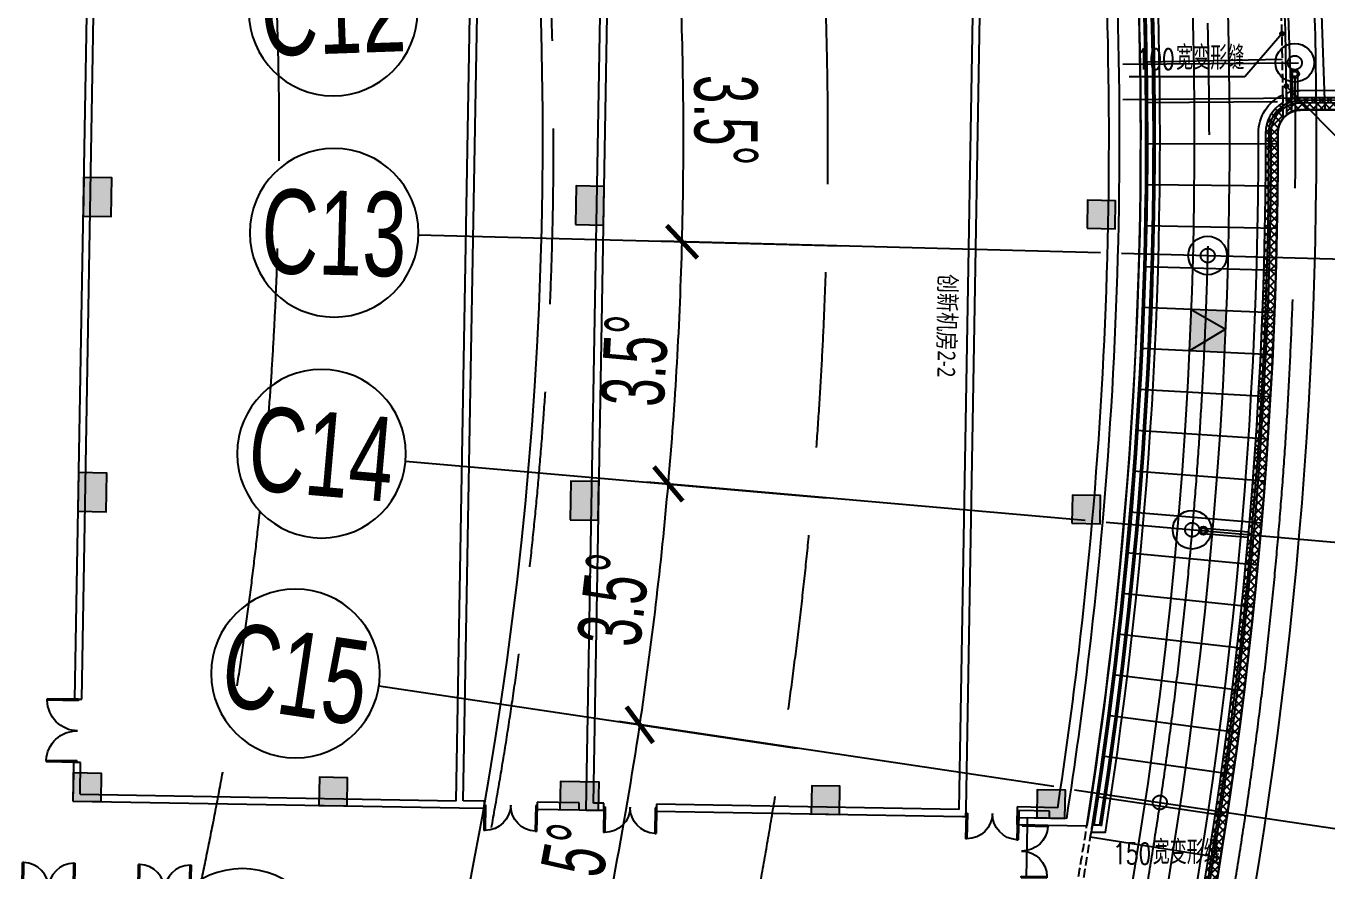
# Model space of a CAD drawing. Extents: x 1962160 to 37842216, y -162679 to 2997677.
# Drawn here: x 37707960 to 37744955, y 2736018 to 2760064 of the extents above; entities that cross this region are included whole.
import ezdxf
from ezdxf.enums import TextEntityAlignment as Align

# ---------------------------------------------------------------- set-up
doc = ezdxf.new("R2010")
doc.units = 0
doc.header["$LTSCALE"] = 1000
for name, pattern in [('__DASH', [0.35, 0.25, -0.1]), ('CENTER', [2, 1.25, -0.25, 0.25, -0.25]), ('CENTER2', [28.575000000000003, 19.05, -3.175, 3.175, -3.175]), ('DASH', [0.35, 0.25, -0.1]), ('HIDDEN', [0.375, 0.25, -0.125])]:
    doc.linetypes.add(name, pattern=pattern)
doc.layers.get('0').update_dxf_attribs({"color": 8})
doc.layers.get('Defpoints').update_dxf_attribs({"color": 8})
for name, color, linetype in [('#幕墙线-平面', 8, 'Continuous'), ('#标注', 8, 'Continuous'), ('#虚线', 8, 'HIDDEN'), ('#轴线', 8, 'CENTER2'), ('1-WIN-1', 8, 'Continuous'), ('A-AL-E', 8, 'Continuous'), ('A-COLS-PLAN-C', 8, 'DASH'), ('A-COLS-PLAN-S', 8, 'DASH'), ('A-DETL-ALUM', 8, 'Continuous'), ('A-DIMS-LEAD', 8, 'Continuous'), ('A-FLOR', 8, 'Continuous'), ('A-FLOR-OTLN', 8, 'Continuous'), ('A-FLOR-UNDR', 8, '__DASH'), ('A-GRID', 8, 'CENTER'), ('A-HATH', 8, 'Continuous'), ('A-NOTE', 8, 'Continuous'), ('A-ROOF-DRAN', 8, 'Continuous'), ('A-STRS-HRAL', 8, 'Continuous'), ('COLUMN', 8, 'Continuous'), ('DIM', 8, 'Continuous'), ('G-ACCS', 8, 'Continuous'), ('PUB_HATCH', 8, 'Continuous'), ('周边建筑', 8, 'Continuous'), ('建-填充', 8, 'Continuous'), ('水-雨水-压力流-标识', 8, 'Continuous')]:
    doc.layers.add(name, color=color, linetype=linetype)
doc.layers.add('A-X-CHEK', color=8, linetype='Continuous', plot=False)
doc.styles.add('#文字', font='jrs.shx', dxfattribs={"width": 0.7, "bigfont": 'hztxt.shx'})
doc.styles.add('_TCH_DIM', font='SIMPLEX', dxfattribs={"bigfont": 'GBCBIG'})
doc.styles.add('HZDF2', font='', dxfattribs={"width": 0.8})
doc.styles.add('JHZX', font='jrs.shx', dxfattribs={"width": 0.6, "bigfont": 'jhz.shx'})
doc.styles.get('HZDF2').set_extended_font_data('微软雅黑')
doc.dimstyles.new('JZBZ-600', dxfattribs={"dimscale": 600, "dimtxt": 3, "dimasz": 1.5, "dimexe": 1, "dimexo": 1, "dimgap": 0.5, "dimtad": 1, "dimdec": 0, "dimdsep": 46, "dimtxsty": 'JHZX', "dimblk1": 'ARCHTICK', "dimblk2": 'ARCHTICK', "dimsah": 1, "dimcen": 0, "dimclrd": 1, "dimclre": 1, "dimclrt": 2, "dimadec": 1, "dimazin": 2, "dimtfac": 1, "dimtdec": 0, "dimtix": 1, "dimtmove": 0, "dimatfit": 3, "dimfxl": 1, "dimtolj": 1, "dimlwd": -1, "dimlwe": -1, "dimarcsym": 1})
pattern_1 = [(45, (0, 0), (-112.2532015133644, 112.2532015133644), []), (135, (0, 0), (-112.2532015133644, -112.2532015133644), [])]

# ---------------------------------------------------------------- blocks, each defined once
blk = doc.blocks.new('排水沟区域')
at = {"layer": 'A-HATH'}
h = blk.add_hatch(dxfattribs=at)
h.set_pattern_fill('ANSI37', color=256, scale=100)
h.set_pattern_definition(pattern_1)
edge = h.paths.add_edge_path()
edge.add_arc((35778522.43798675, 2918796.431129921), 1000.000000004119, 120.2513389293086, 180.0611081181993)
edge.add_arc((35647972.51224888, 2918657.177441949), 129550.0000067052, -26.115268491145287, 0.06111572363391815, ccw=False)
edge.add_arc((35744722.34777939, 2871227.947781294), 21800.00000028814, 300.02065612525064, 333.8847315070043, ccw=False)
edge.add_line((35755629.15340651, 2852352.524844979), (35755680.94668974, 2851978.750137373))
edge.add_arc((35744722.34777935, 2871227.947781334), 22150.00000034079, 299.6529283032327, 333.8847315069859)
edge.add_arc((35647972.51224888, 2918657.177441952), 129900.000006708, 333.8847315088539, 360.0611157236328)
edge.add_arc((35778522.43798663, 2918796.431262648), 650.0000000304941, 140.4372062808601, 180.0611157224816, ccw=False)
edge.add_arc((35647972.51119545, 2918657.17751794), 130050.0010594674, 0.2437463736575025, 0.4419274721068583)
h = blk.add_hatch(dxfattribs=at)
h.set_pattern_fill('ANSI37', color=256, scale=100)
h.set_pattern_definition(pattern_1)
edge = h.paths.add_edge_path()
edge.add_arc((35647972.51224866, 2918657.177571908), 130150.0000066419, 0.2863201547522749, 0.4639742726632221, ccw=False)
edge.add_arc((35778522.4379866, 2918796.431262649), 650.000000009897, 90.50000000055769, 128.1535039864018, ccw=False)
edge.add_line((35778516.76573852, 2919446.406512652), (35795219.54377046, 2919592.169448277))
edge.add_arc((35647972.51225149, 2918657.177439323), 147250.0000040963, 0.3638129438479411, 0.4999999843355088)
edge.add_line((35795216.90542714, 2919942.159751238), (35778513.71145109, 2919796.393185725))
edge.add_arc((35778522.4379866, 2918796.431262658), 1000.000000002026, 90.50000000089416, 113.8405689274566)
for points in [[(35778018.6438231, 2919660.254862337, 0.267059757463226), (35777522.43855549, 2918795.364592261, -0.1147152888506291), (35764296.79246084, 2861632.057232466, -0.1488447251193125), (35755629.15340651, 2852352.524844979), (35755680.94668974, 2851978.750137373, 0.1504851812571762), (35764611.06106812, 2861477.994769538, 0.1147152888506304), (35777872.43835638, 2918795.737926901, -0.1746354431980764), (35778021.33543294, 2919210.431541297, 0.0008647283863250318)], [(35778118.24494388, 2919711.104966346, -0.0007751624770767527), (35778120.88718614, 2919307.564273385, -0.1657887891028164), (35778516.76573852, 2919446.406512652), (35795219.54377046, 2919592.169448277, 0.0005942281337057591), (35795216.90542714, 2919942.159751238), (35778513.71145109, 2919796.393185725, 0.1021960105168773)]]:
    blk.add_lwpolyline(points, format="xyb", close=True, dxfattribs=at)
blk = doc.blocks.new('A$C58e34137')
at = {"layer": 'A-X-CHEK'}
blk.add_blockref('排水沟区域', (-35647972.51433039, -2918657.17947907), dxfattribs=at)
blk = doc.blocks.new('雨水立管')
for radius in [80, 50]:
    blk.add_circle((-3.725290298461914e-09, 2.328306436538696e-10), radius)
blk = doc.blocks.new('雨水')
at = {"layer": 'A-ROOF-DRAN'}
for points in [[(35778279.98907804, 2920474.391599781), (35778286.15266073, 2919768.114979093)], [(35778429.9833665, 2920475.700580107), (35778435.9439651, 2919792.683632417)], [(35775760.75195956, 2907552.441376624), (35777036.33354665, 2907444.125504331)], [(35775748.06040011, 2907402.979259956), (35777023.26391529, 2907294.695491598)]]:
    blk.add_lwpolyline(points, dxfattribs=at)
at = {"xscale": 1.5, "yscale": 1.5, "zscale": 1.5}
for p in [(35778354.98622227, 2920475.046089943), (35775754.40617985, 2907477.710318289)]:
    blk.add_blockref('雨水立管', p, dxfattribs=at)
blk = doc.blocks.new('1100')
at = {"layer": 'A-DETL-ALUM', "ltscale": 0.3}
blk.add_circle((35572079.41488183, 2737404.62498665), 550, dxfattribs=at)
blk = doc.blocks.new('_YZHK')
blk.add_circle((0, 0), 0.5)
blk = doc.blocks.new('ASDFASD')
at = {"layer": 'A-COLS-PLAN-C', "ltscale": 0.3, "xscale": 400, "yscale": 400, "zscale": 400}
for p in [(35778354.98622227, 2920795.046089944), (35775878.66698623, 2915307.836904528), (35775435.62387644, 2907505.600155969), (35774517.09197278, 2899744.963286513)]:
    blk.add_blockref('_YZHK', p, dxfattribs=at)
blk = doc.blocks.new('$DorLib2D$00000002')
at = {"layer": '1-WIN-1'}
for p, q in [((-0.5000000000002274, 1.70530256582424e-13), (-0.5, 0.4875000000000114)), ((-0.4750000000001364, 0.4875000000002387), (-0.5, 0.4875000000000114)), ((-0.4750000000001364, 1.70530256582424e-13), (-0.4750000000001364, 0.4875000000002387)), ((0.4749999999999091, 5.684341886080801e-14), (0.4749999999999091, 0.4875000000001251)), ((0.4749999999999091, 0.4875000000001251), (0.4999999999997726, 0.4875000000001251)), ((0.5, -5.684341886080801e-14), (0.4999999999997726, 0.4875000000001251)), ((-0.5000000000002274, 1.70530256582424e-13), (-0.4750000000001364, 1.70530256582424e-13)), ((0.5, -5.684341886080801e-14), (0.4749999999999091, 5.684341886080801e-14))]:
    blk.add_line(p, q, dxfattribs=at)
for centre, start, end in [((-0.4875000000001819, 5.684341886080801e-14), 0, 88.53071642340379), ((0.4874999999999545, 5.684341886080801e-14), 91.46928357659621, 180)]:
    blk.add_arc(centre, 0.4875, start, end, dxfattribs=at)
blk = doc.blocks.new('_FZH')
blk.add_lwpolyline([(-0.5, -0.5), (0.5, -0.5), (0.5, 0.5), (-0.5, 0.5)], close=True)
at = {"layer": 'PUB_HATCH'}
blk.add_solid([(-0.5, -0.5), (0.5, -0.5), (-0.5, 0.5), (0.5, 0.5)], dxfattribs=at)
blk = doc.blocks.new('567')
at = {"layer": '周边建筑'}
for p, q in [((45852.24914517999, 113632.7141110599), (12862.19445179403, 121858.0585614522)), ((45803.86476606131, 113438.6549658035), (12813.8100726828, 121663.9994161949)), ((46663.73105093837, 115233.9631459191), (47073.25354383141, 116876.4681524336)), ((46385.00192713737, 116182.8248629714), (46106.00651308894, 115063.835375838)), ((46739.36593537033, 116364.0316224466), (46469.67179964483, 115282.3475250383)), ((46426.5441788286, 115936.0856822431), (46215.1319885999, 115088.1577004939)), ((46409.19113384187, 115039.7733213753), (46620.60332409292, 115887.7013031244)), ((46620.60332409292, 115887.7013031244), (46426.5441788286, 115936.0856822431)), ((46106.00651308894, 115063.835375838), (46591.15437624604, 114942.8744280264)), ((46215.1319885999, 115088.1577004939), (46409.19113384187, 115039.7733213753)), ((46663.73094493151, 115233.9631459117), (46469.67179964483, 115282.3475250383)), ((46591.15437624604, 114942.8744280264), (46663.73094493151, 115233.9631459117)), ((48119.17453434318, 114871.0803025137), (46663.73094493151, 115233.9631459117)), ((46046.30829045177, 113584.329731964), (45852.24914519489, 113632.7141110823)), ((46022.11610087752, 113487.3001593128), (46046.30829045177, 113584.329731964)), ((45803.86476606131, 113438.6549658035), (43723.33646418899, 105094.1117209345)), ((43917.39560944587, 105045.7273418163), (46022.11610087752, 113487.3001593128)), ((43433.55181825161, 103105.1358892624), (10055.3788343519, 111427.2490978907)), ((43287.87705210596, 103347.5794136375), (10297.82235872746, 111572.9238640293)), ((42344.38165927678, 99563.42608116567), (9354.326965898275, 107788.7705315505)), ((42392.76603839546, 99757.4852264151), (9402.711345009506, 107982.8296768074)), ((43723.33646418899, 105094.1117209345), (43917.39560944587, 105045.7273418163)), ((43360.45362079144, 103638.6681315228), (43287.87705210596, 103347.5794136375)), ((43554.51276604831, 103590.2837524042), (43360.45362079144, 103638.6681315228)), ((43433.55181825161, 103105.1358892624), (43554.51276604831, 103590.2837524042)), ((43191.10829387605, 102959.4611231084), (42900.80201911926, 101795.1062515229)), ((43094.86116438359, 101746.7218724033), (43385.16743912548, 102911.0767439902)), ((43385.16743912548, 102911.0767439902), (43191.10829387605, 102959.4611231084)), ((42900.80201911926, 101795.1062515229), (43094.86116438359, 101746.7218724033)), ((42537.91917573661, 100339.6626621117), (42392.76603839546, 99757.4852264151)), ((42731.97832098603, 100291.2782829846), (42537.91917573661, 100339.6626621117)), ((42562.63299408555, 99612.07127466798), (42731.97832098603, 100291.2782829846)), ((39755.81732217222, 89181.26159270806), (42344.38165927678, 99563.42608116567)), ((39901.49208830297, 88938.81806833344), (42562.63299408555, 99612.07127466798)), ((9337.17671059072, 96559.35777972592), (37087.6344820857, 89640.39156557573)), ((37136.01886119694, 89834.45071083307), (9385.56108970195, 96753.41692498326)), ((37087.6344820857, 89640.39156557573), (37136.01886119694, 89834.45071083307)), ((38882.55116850883, 89398.99129875004), (38834.16678937525, 89204.93215350108)), ((38834.16678937525, 89204.93215350108), (39901.49208830297, 88938.81806833344)), ((39755.81732217222, 89181.26159270806), (38882.55116850883, 89398.99129875004))]:
    blk.add_line(p, q, dxfattribs=at)
blk.add_lwpolyline([(-47073.25338561833, 116876.4681862746, -0.0744215799525629), (-10790.70054857433, 125537.0892229746), (-8338.038720555604, 115699.9999267608), (8338.038676522672, 115699.9999267608), (10790.70050453395, 125537.0892229751, -0.07442158046754624), (47073.25353706628, 116876.4681253135, -0.07421954768420427)], format="xyb", dxfattribs=at)
for centre, radius, start, end in [((-2.201646566390991e-05, -4.607392475008965e-05), 126000, 68.06235922378528, 111.9376407861825), ((-7.75754451751709e-05, 1.432048156857491e-05), 125400.0000000253, 70.27070677301897, 84.05618004111938), ((-7.75754451751709e-05, 1.432048156857491e-05), 125100.0000000252, 70.2706950240314, 84.05519375427872), ((409.0688417106867, 1077.644349456299), 124247.5252036957, 68.10621830179103, 70.28051496764755), ((409.0688417106867, 1077.644349456299), 123947.5252036958, 68.22697709953982, 70.28052676166706)]:
    blk.add_arc(centre, radius, start, end, dxfattribs=at)
at = {"layer": 'COLUMN'}
for p, xscale, yscale, zscale, rotation in [((30216.04458199441, 121189.9362298069), 799.9999999999872, 799.9999999999872, 799.9999999999872, 76.0000000000087), ((38298.1165355444, 118883.4061713074), 799.9999999999872, 799.9999999999872, 799.9999999999872, 76.0000000000087), ((46242.4263298437, 116024.3422711072), 799.9999999999872, 799.9999999999872, 799.9999999999872, 76.0000000000087), ((44690.50247165561, 109799.9156503482), 799.9999999999872, 799.9999999999872, 799.9999999999872, 76.0000000000087), ((26696.08100101352, 107072.1334124915), 799.9999999999873, 1099.99999999994, 1099.99999999994, 75.99999999999152), ((34846.56510173529, 105039.9894894534), 799.9999999999873, 1099.99999999994, 1099.99999999994, 75.99999999999152), ((42997.04920244962, 103007.8455664166), 1099.999999999884, 799.9999999999873, 799.999999999987, 76.00000000000588), ((41303.5958789438, 96215.77526475256), 800.0000000004399, 800.0000000004399, 800.0000000004399, 76.00000000005114), ((23309.17440830171, 93487.99302689498), 799.9999999999873, 1099.99999999994, 1099.99999999994, 75.99999999999152), ((31459.65850901604, 91455.84910385776), 799.9999999999873, 1099.99999999994, 1099.99999999994, 75.99999999999152), ((39610.14260973781, 89423.70518082008), 800.0000000003263, 800.0000000003263, 800.0000000003263, 76.00000000003195)]:
    blk.add_blockref('_FZH', p, dxfattribs=dict(at, xscale=xscale, yscale=yscale, zscale=zscale, rotation=rotation))
at = {"layer": '周边建筑'}
for p, xscale, yscale, zscale, rotation in [((47355.16445529461, 114906.9773652703), -1500, 1500, 1500, 346.0000000000175), ((46130.72013952583, 114336.2437162246), -1500, 1500, 1500, 256.0000000000156), ((43638.92461510748, 104342.1977366656), -1500, 1500, 1500, 255.9999999999962), ((42816.3901700601, 101043.192267254), -1500, 1500, 1500, 256.0000000000184), ((42968.32467126101, 90905.29704824835), 1500, 1500, 200, 76.00000000005976), ((37985.09282527864, 89519.69143216312), -1800, 1800, -1800, 166.0000000000006), ((42169.98240482062, 87703.32110752165), 1499.999999999999, 1499.999999999999, 200, 76.00000000005663)]:
    blk.add_blockref('$DorLib2D$00000002', p, dxfattribs=dict(at, xscale=xscale, yscale=yscale, zscale=zscale, rotation=rotation))
at = {"layer": '周边建筑', "style": 'HZDF2', "width": 0.8000000000000003}
blk.add_text('创新机房2-2', height=499.9999999999997, rotation=346.0000001143351, dxfattribs=at).set_placement((30820.09568965435, 116317.7331054658))
blk = doc.blocks.new('总体道路0521')
at = {"layer": 'G-ACCS'}
for start, end in [(0.3469283966017434, 3.653077652685774), (334.3027157481605, 0.3469283966017434)]:
    blk.add_arc((35647972.51118848, 2918657.176535503), 130.9999999943868, start, end, dxfattribs=at)
blk = doc.blocks.new('A$C06ac024f')
at = {"layer": 'A-AL-E'}
for points in [[(147245.6210697815, 1134.993029267993), (130542.5034915507, 989.2271304680035, 0.4119717829241812), (129699.9215302989, 138.3528260248713, -0.1147152888506127), (116458.9620669484, -57091.14130415907, -0.5535839278638499), (79455.80101504922, -60946.5843946375, 0.09623666010405128), (62226.00897887349, -45972.09474674379), (51522.52881834656, -39792.43759728689)], [(147247.0268306136, 934.9976814794354), (130544.2487986535, 789.2347458549775, 0.411971782924628), (129899.9214165211, 138.5661601070315, -0.1147152888506085), (116638.5441282466, -57179.17699726066, -0.5535839278639791), (79298.22443350405, -61069.74940975336, 0.09623666010405146), (62126.00897890329, -46145.29982751934), (51398.89861740917, -39951.99977517687)]]:
    blk.add_lwpolyline(points, format="xyb", dxfattribs=at)
for centre, radius in [((-0.004684269428253174, 0.00567364227026701), 126149.999999992), ((-0.004684269428253174, 0.00567364227026701), 126199.999999992), ((-0.004684276878833771, 0.005673648323863745), 126199.9999999989)]:
    blk.add_arc(centre, radius, 351.0834287830491, 34.92498159711911, dxfattribs=at)
at = {"layer": 'A-DIMS-LEAD'}
for p, q in [((130016.2315858901, 2963.248179834336), (128965.5250783861, 1733.135210148524)), ((128965.5250783861, 1733.135210148524), (125674.9487558901, 1733.135210148524)), ((130141.6507093459, 1473.787004339974), (132000.6507491395, -405.8337114425376))]:
    blk.add_line(p, q, dxfattribs=at)
at = {"layer": 'A-DIMS-LEAD', "const_width": 80}
for points in [[(130042.2108056396, 2993.663309969008, 1), (129990.2523661405, 2932.833049699664, 1)], [(130113.5228702128, 1502.226847264916, 1), (130169.7785484791, 1445.347161415033, 1)]]:
    blk.add_lwpolyline(points, format="xyb", close=True, dxfattribs=at)
at = {"layer": 'A-FLOR-OTLN'}
blk.add_lwpolyline([(130145.7280032486, 1053.933199216612, 0.01370342682490498), (129892.5500779971, 8182.103042650502)], format="xyb", dxfattribs=at)
at = {"layer": 'A-FLOR-UNDR'}
for points in [[(130044.202333577, 1227.491356802173, 0.01336815846064744), (129792.7478845567, 8175.81637544604)], [(124473.3332377225, -19554.74174378812, -0.009196929417099948), (123669.9283378795, -24119.44013872463, -0.009196929417099948)], [(124621.5157828629, -19578.02120499965, -0.009196929417098048), (123817.154448621, -24148.15376469167)]]:
    blk.add_lwpolyline(points, format="xyb", dxfattribs=at)
at = {"layer": 'A-STRS-HRAL'}
for points in [[(103310.9296712726, 72392.50074449694, -0.0004002233398614249), (103426.6898901165, 72227.01827567676), (103606.6081442609, 72318.69121340662, -0.1935717540683458), (124826.7109548077, -19560.50461522304), (124624.2663757429, -19560.50461522304, -0.0004012567173373277), (124592.7107252777, -19760.50461522304), (124997.6942270324, -19760.50461522304, 0.1942794498697185), (103670.8411152959, 72575.88480162481), (103310.9296712726, 72392.50074449647)], [(107626.9789506048, -66090.61860063765, 0.1478818297267307), (116144.6934596747, -56937.07884122431, 0.1147152888506323), (129349.9217294008, 137.9794913837686, -0.2921176914160799), (130044.202333577, 1227.491356804036, -0.0004314041199048056), (130046.12688227, 1003.083227803465, 0.2670597927611648), (129549.9216156229, 138.1928254636005, -0.1147152888506291), (116324.2755209729, -57025.11453433149, -0.1488447251181333), (107656.6364667341, -66304.6469217604), (107626.9789505079, -66090.6186006954)]]:
    blk.add_lwpolyline(points, format="xyb", dxfattribs=at)
blk.add_lwpolyline([(147242.5073619112, 1484.979183785617), (130539.4492041171, 1339.213803539984, 0.08432737981518296), (130143.8140028045, 1268.452601084486, -0.000412078326183507), (130145.7280032486, 1053.933199216146, -0.1021960107267515), (130541.1945112199, 1139.221418927424), (147244.388487272, 1284.987984441221, 0.0003395586913777723)], format="xyb", close=True, dxfattribs=at)
at = {"xscale": 1000, "yscale": 1000, "zscale": 1000}
blk.add_blockref('总体道路0521', (-35647972511.19448, -2918657176.530752), dxfattribs=at)
at = {"layer": 'A-COLS-PLAN-S'}
blk.add_blockref('ASDFASD', (-35647972.51693987, -2918657.171766797), dxfattribs=at)
at = {"layer": 'A-ROOF-DRAN'}
blk.add_blockref('雨水', (-35647972.51693987, -2918657.171766797), dxfattribs=at)
at = {"layer": '周边建筑', "rotation": 283.0000003899075}
blk.add_blockref('567', (-0.006137371063232422, 0.004641769453883171), dxfattribs=at)
at = {"layer": '水-雨水-压力流-标识'}
for p in [(-35441699.03882156, -2735264.942759527), (-35444175.3580576, -2740752.151944944), (-35444618.40116738, -2748554.388693502)]:
    blk.add_blockref('1100', p, dxfattribs=at)
at = {"layer": 'A-NOTE', "style": '_TCH_DIM'}
for p in [(127004.9487558901, 1943.135210148524), (126337.4051629603, -20664.93944014516)]:
    blk.add_text('宽变形缝', height=675.177304964539, dxfattribs=at).set_placement(p)
at = {"layer": 'A-NOTE', "style": '_TCH_DIM', "width": 0.7058823529411765}
for s, p in [('100', (125884.9487558901, 1943.135210148524)), ('150', (125217.4051629603, -20664.93944014516))]:
    blk.add_text(s, height=595, dxfattribs=at).set_placement(p)
blk = doc.blocks.new('A$C41f195f4')
at = {"layer": '建-填充', "ltscale": 10}
h = blk.add_hatch(color=256, dxfattribs=at)
h.dxf.hatch_style = 1
edge = h.paths.add_edge_path()
edge.add_line((127625.6825533509, 15215.22417963436), (126632.7176131085, 15096.81544538029))
edge.add_arc((-7.450580596923828e-09, -1.83936208486557e-07), 127529.443685294, 6.269250618529384, 6.798562651338727, ccw=False)
edge.add_line((126766.7799010202, 13926.32471974799), (127760.7963021398, 14035.55564581882))
edge.add_arc((-7.450580596923828e-09, 6.379559636116028e-07), 128529.4436852028, 6.269264102359728, 6.798575973594287)
edge = h.paths.add_edge_path()
edge.add_line((128434.7321673259, -4933.30185085535), (127435.4676943868, -4894.954564309679))
edge.add_arc((4.470348358154297e-08, 5.00120222568512e-07), 127529.4436852418, 357.270970084699, 357.8002793729326, ccw=False)
edge.add_line((127384.8099208102, -6072.001985478215), (128383.6775138676, -6119.578585076611))
edge.add_arc((2.235174179077148e-08, 2.975575625896454e-07), 128529.4436852568, 357.2709861288366, 357.8002952768489)
at = {"layer": 'DIM', "ltscale": 10}
blk.add_lwpolyline([(127435.4676943868, -4894.954564310145), (128413.8276532888, -5450.390946947038), (127384.8099208102, -6072.001985479146)], dxfattribs=at)
blk = doc.blocks.new('A$C80b62fe7')
at = {"layer": '#幕墙线-平面'}
for points in [[(218649.0077415183, 189805.4054623647), (201595.8270923793, 189656.5846094266, 0.411971782924628), (200951.4997102469, 189005.9160236786, -0.1147152888506085), (187690.1224219725, 131688.1728663109, -0.5535839278639791), (150349.8027272299, 127797.6004538182, 0.09623666010405146), (133177.5872726291, 142722.0500360522), (122142.0149563104, 149093.4406809756)], [(218646.7388422862, 190065.3955623615), (201593.5581931472, 189916.5747094234, 0.4119717829255389), (200691.4998581558, 189005.6386893718, -0.1147152888506106), (187456.6657422855, 131802.6192673431, -0.5535839278639024), (150554.6522832364, 127957.7149734693, 0.09623666010403958), (133307.5872725919, 142947.2166410601), (122272.0149562731, 149318.607285982)]]:
    blk.add_lwpolyline(points, format="xyb", dxfattribs=at)
for centre, radius, start, end in [((71051.57360945642, 188867.3555372115), 128529.4436852644, 333.5022467601689, 195.775796910644), ((71051.57360945642, 188867.3555372115), 127529.4436852644, 333.539850647279, 195.7883970499479), ((71051.57360945642, 188867.3555372139), 126409.999999992, 351.0834286526117, 34.9249813998656), ((71051.57360945642, 188867.3555372139), 126149.999999992, 351.0834286526117, 34.9249813998656)]:
    blk.add_arc(centre, radius, start, end, dxfattribs=at)
blk = doc.blocks.new('DASWQE')
at = {"layer": '#幕墙线-平面', "ltscale": 10}
for points in [[(130030.46491725, 8358.998908838257), (130296.5170995817, 740.2611988224089)], [(130973.1067673862, 8365.41422866378), (131237.3102316484, 799.6168777211569)], [(130035.6599881724, 2219.997301531956), (126131.6201100051, 2153.346677951049)], [(129896.0152489692, 1017.455462396611), (126146.130281508, 988.083192775026)], [(129899.8717258424, -182.5340738138184), (126149.8754282221, -177.2646131776273)], [(129892.6428421587, -1382.50803297665), (126142.8552305549, -1342.5972917662)], [(129874.329214789, -2582.36401203461), (126125.0702876002, -2507.815396142658)], [(129844.9324066043, -3781.999617998488), (126096.5221170634, -3672.819489234593)], [(129804.4549262375, -4981.312476685271), (126057.2131551951, -4837.510152234696)], [(129752.9002279639, -6180.200241454877), (126007.1467565298, -6001.787993082311)], [(129690.2727113366, -7378.560601943173), (125946.3271936178, -7165.55365494499)], [(129616.5777208433, -8576.291292793583), (125874.7596566752, -8328.707824700046)], [(129531.8215454519, -9773.290102384053), (125792.4502530992, -9491.151241406798)], [(129436.0114180595, -10969.45488155028), (125699.4060069919, -10652.78470478021)], [(129329.1555148959, -12164.68355230195), (125595.6348585337, -11813.50908365473)], [(129211.2629547864, -13358.87411653297), (125481.1456633285, -12973.22532444121)], [(129082.3437984139, -14551.92466472881), (125355.948191613, -14131.8344595856)], [(128942.409047462, -15743.73338465998), (125220.0531274751, -15289.23761601234)], [(128791.4706436396, -16934.19857007219), (125073.4720678777, -16445.3360235584)], [(128629.5414676815, -18123.21862936579), (124916.2175217122, -17600.03102340642)], [(128456.6353382617, -19310.69209426362), (124748.302908726, -18753.22407650296)], [(128272.7670107931, -20496.51762847323), (124569.7425583825, -19904.8167719692)]]:
    blk.add_lwpolyline(points, dxfattribs=at)
at = {"layer": 'DIM', "ltscale": 10}
blk.add_blockref('A$C80b62fe7', (-71047.03888088465, -188862.9763723449), dxfattribs=at)
blk = doc.blocks.new('_ARCHTICK')
at = {"const_width": 0.15}
blk.add_lwpolyline([(-0.5, -0.5), (0.5, 0.5)], dxfattribs=at)
blk = doc.blocks.new('*D140')
at = {"layer": '#标注', "color": 1, "transparency": 16777216}
for p, q in [((36904124.43904544, 2900196.849282889), (36891761.80345488, 2902044.886417978)), ((36902294.88674014, 2890562.160793304), (36890115.36245205, 2893374.488674852))]:
    blk.add_line(p, q, dxfattribs=at)
blk.add_arc((36780603.45404898, 2918661.469190525), 112993.4582868654, 346.9979315301097, 351.498055811947, dxfattribs=at)
at = {"layer": 'Defpoints', "color": 0, "transparency": 16777216}
for p in [(36780603.45404898, 2918661.469190525), (36904717.84555379, 2900108.143500405), (36891327.7382329, 2896130.279528539), (36902879.50390597, 2890427.16905499)]:
    blk.add_point(p, dxfattribs=at)
at = {"layer": '#标注', "color": 1, "transparency": 16777216, "xscale": 900, "yscale": 900, "zscale": 900}
for p, rotation in [((36892355.20996323, 2901956.180635493), 81.49805581194691), ((36890699.97961788, 2893239.496936535), 256.9979315301097)]:
    blk.add_blockref('_ARCHTICK', p, dxfattribs=dict(at, rotation=rotation))
at = {"layer": '#标注', "color": 2, "transparency": 16777216, "insert": (36890434.25135738, 2897805.456188572), "char_height": 1800, "attachment_point": 5, "rotation": 79.24799367102835, "style": 'JHZX'}
blk.add_mtext('\\A1;4.5°', dxfattribs=at)
blk = doc.blocks.new('*D141')
at = {"layer": '#标注', "color": 1, "transparency": 16777216}
for p, q in [((36905021.30554209, 2907772.293250061), (36892568.90679371, 2908862.139756999)), ((36904124.43904543, 2900196.849282901), (36891761.80345488, 2902044.886417977))]:
    blk.add_line(p, q, dxfattribs=at)
blk.add_arc((36780603.45404896, 2918661.46919041), 112993.4582868642, 351.4980558120056, 354.9981608052931, dxfattribs=at)
at = {"layer": 'Defpoints', "color": 0, "transparency": 16777216}
for p in [(36780603.45404896, 2918661.46919041), (36905619.02068201, 2907719.980617727), (36892672.1849194, 2904235.063653546), (36904717.84555378, 2900108.143500417)]:
    blk.add_point(p, dxfattribs=at)
at = {"layer": '#标注', "color": 1, "transparency": 16777216, "xscale": 900, "yscale": 900, "zscale": 900}
for p, rotation in [((36893166.62193364, 2908809.827124665), 84.99816080529308), ((36892355.20996323, 2901956.180635491), 261.4980558120056)]:
    blk.add_blockref('_ARCHTICK', p, dxfattribs=dict(at, rotation=rotation))
at = {"layer": '#标注', "color": 2, "transparency": 16777216, "insert": (36891621.57727652, 2905517.891642123), "char_height": 1800, "attachment_point": 5, "rotation": 83.24810830864914, "style": 'JHZX'}
blk.add_mtext('\\A1;3.5°', dxfattribs=at)
blk = doc.blocks.new('*D142')
at = {"layer": '#标注', "color": 1, "transparency": 16777216}
for p, q in [((36905454.01584714, 2915388.375621638), (36892958.30915538, 2915715.964193311)), ((36905021.30554209, 2907772.293250045), (36892568.90679367, 2908862.139757003))]:
    blk.add_line(p, q, dxfattribs=at)
blk.add_arc((36780603.45404898, 2918661.469190565), 112993.4582868185, 354.998160805214, 358.4982726600841, dxfattribs=at)
at = {"layer": 'Defpoints', "color": 0, "transparency": 16777216}
for p in [(36780603.45404898, 2918661.469190565), (36906053.80976834, 2915372.651370198), (36893343.87928558, 2911103.815249979), (36905619.02068201, 2907719.98061771)]:
    blk.add_point(p, dxfattribs=at)
at = {"layer": '#标注', "color": 1, "transparency": 16777216, "xscale": 900, "yscale": 900, "zscale": 900}
for p, rotation in [((36893558.1030766, 2915700.239941871), 88.49827266008404), ((36893166.62193359, 2908809.827124669), 264.998160805214)]:
    blk.add_blockref('_ARCHTICK', p, dxfattribs=dict(at, rotation=rotation))
at = {"layer": '#标注', "color": 2, "transparency": 16777216, "insert": (36892216.91431174, 2912320.112561166), "char_height": 1800, "attachment_point": 5, "rotation": 86.74821673264931, "style": 'JHZX'}
blk.add_mtext('\\A1;3.5°', dxfattribs=at)
blk = doc.blocks.new('*D143')
at = {"layer": '#标注', "color": 1, "transparency": 16777216}
for p, q in [((36905420.97353678, 2923016.09336888), (36892928.57389459, 2922580.259475116)), ((36905454.01584712, 2915388.375621648), (36892958.3091552, 2915715.964193314))]:
    blk.add_line(p, q, dxfattribs=at)
blk.add_arc((36780603.45404896, 2918661.469190465), 112993.4582866376, 358.4982726601343, 1.998120402384351, dxfattribs=at)
at = {"layer": 'Defpoints', "color": 0, "transparency": 16777216}
for p in [(36906020.6087196, 2923037.01339578), (36780603.45404896, 2918661.469190465), (36893594.97967643, 2918000.59707481), (36906053.80976833, 2915372.651370208)]:
    blk.add_point(p, dxfattribs=at)
at = {"layer": '#标注', "color": 1, "transparency": 16777216, "xscale": 900, "yscale": 900, "zscale": 900}
for p, rotation in [((36893528.20907742, 2922601.179502017), 91.99812040238434), ((36893558.1030764, 2915700.239941874), 268.4982726601343)]:
    blk.add_blockref('_ARCHTICK', p, dxfattribs=dict(at, rotation=rotation))
at = {"layer": '#标注', "color": 2, "transparency": 16777216, "insert": (36894795.84092312, 2919156.136194555), "char_height": 1800, "attachment_point": 5, "rotation": 270.2481965312595, "style": 'JHZX'}
blk.add_mtext('\\A1;3.5°', dxfattribs=at)
blk = doc.blocks.new('*D64')
at = {"layer": '#标注', "color": 1, "transparency": 16777216}
for p, q in [((36891695.55188898, 3015232.356518981), (36904144.47523779, 3026054.040486193)), ((36900436.30621282, 2833177.681112401), (36913864.71399576, 2823598.411785046))]:
    blk.add_line(p, q, dxfattribs=at)
blk.add_arc((36780603.45404895, 2918661.4691905), 163093.4582867715, 324.4975139136729, 40.99999999998872, dxfattribs=at)
at = {"layer": 'Defpoints', "color": 0, "transparency": 16777216}
for p in [(36891242.72614085, 3014838.721101587), (36780603.45404895, 2918661.4691905), (36941218.33693203, 2890335.941262602), (36899947.85202042, 2833526.124080375)]:
    blk.add_point(p, dxfattribs=at)
at = {"layer": '#标注', "color": 1, "transparency": 16777216, "xscale": 900, "yscale": 900, "zscale": 900}
for p, rotation in [((36903691.64948966, 3025660.405068799), 130.9999999999887), ((36913376.25980336, 2823946.854753019), 234.4975139136729)]:
    blk.add_blockref('_ARCHTICK', p, dxfattribs=dict(at, rotation=rotation))
at = {"layer": '#标注', "color": 2, "transparency": 16777216, "insert": (36944707.88074233, 2926540.40157154), "char_height": 1800, "attachment_point": 5, "rotation": 272.7487569568309, "style": 'JHZX'}
blk.add_mtext('\\A1;76.5°', dxfattribs=at)
blk = doc.blocks.new('*D111')
at = {"layer": '#标注', "color": 1, "transparency": 16777216}
for p, q in [((36874861.74352521, 3000598.950161402), (36862409.03545138, 2989773.976182932)), ((36882278.00955416, 2846131.05704728), (36868845.5192631, 2855713.238666661))]:
    blk.add_line(p, q, dxfattribs=at)
blk.add_arc((36780603.45404898, 2918661.4691905), 108993.4582866235, 324.4975139136607, 40.99999999999096, dxfattribs=at)
at = {"layer": 'Defpoints', "color": 0, "transparency": 16777216}
for p in [(36875314.56927335, 3000992.585578796), (36780603.45404898, 2918661.4691905), (36887940.50926641, 2899731.84884221), (36882766.46374656, 2845782.614079307)]:
    blk.add_point(p, dxfattribs=at)
at = {"layer": '#标注', "color": 1, "transparency": 16777216, "xscale": 900, "yscale": 900, "zscale": 900}
for p, rotation in [((36862861.86119953, 2990167.611600326), 130.999999999991), ((36869333.9734555, 2855364.795698687), 234.4975139136607)]:
    blk.add_blockref('_ARCHTICK', p, dxfattribs=dict(at, rotation=rotation))
at = {"layer": '#标注', "color": 2, "transparency": 16777216, "insert": (36890670.12673368, 2923945.957177582), "char_height": 1800, "attachment_point": 5, "rotation": 272.7487569568263, "style": 'JHZX'}
blk.add_mtext('\\A1;76.5°', dxfattribs=at)
blk = doc.blocks.new('*U246')
blk.add_line((20, 4.898587196589413e-16), (0, 0))
blk.add_circle((24, 0), 4)
at = {"style": 'JHZX', "width": 0.75}
blk.add_attdef('AXES', text='', height=4, dxfattribs=at).set_placement((23.99999999999997, 0), align=Align.MIDDLE_CENTER)
blk = doc.blocks.new('DOTE-11')
at = {"layer": '#虚线', "ltscale": 20}
for p, q in [((36906086.48609121, 2920752.332393463), (36927185.68266762, 2920936.462292478)), ((36906095.21262671, 2919752.370470399), (36927194.40920312, 2919936.500369414))]:
    blk.add_line(p, q, dxfattribs=at)
for radius, end in [(117099.9999999995, 50.90588039648975), (109299.9999999995, 50.72061515791979), (101499.9999999995, 50.50683943095017)]:
    blk.add_arc((36780598.51695531, 2918657.177440438), radius, 329.9999999848261, end, dxfattribs=at)
at = {"layer": '#轴线'}
for p, q in [((36906055.51123999, 2915371.970427874), (36927148.28079673, 2914819.636818585)), ((36905620.95156607, 2907719.131725682), (36926640.65969557, 2905880.14555371)), ((36904720.00780748, 2900107.096343746), (36925588.24252418, 2896988.317768937))]:
    blk.add_line(p, q, dxfattribs=at)
for radius, end in [(146599.9999999995, 183.9998103525153), (138799.9999999995, 210.1884172151102), (130399.9999999995, 210.3293811306592), (127949.9999999995, 210.3740096847854)]:
    blk.add_arc((36780598.51695531, 2918657.177440438), radius, 324.4999999903098, end, dxfattribs=at)
blk = doc.blocks.new('ZW-5001')
at = {"layer": '#标注'}
ref = blk.add_blockref('*U246', (36898025.91882732, 2922760.591489119), dxfattribs=dict(at, xscale=-599.9999999999998, yscale=599.9999999999999, rotation=2.012953773245974))
ref.add_attrib('AXES', 'C12', dxfattribs={"layer": '0', "height": 2399.999999999999, "rotation": 2.012953748477606, "style": '#文字', "width": 0.7}).set_placement((36883634.8049091, 2922254.785097038), align=Align.MIDDLE_CENTER)
ref = blk.add_blockref('*U246', (36898057.3835114, 2915583.628457383), dxfattribs=dict(at, xscale=-600, yscale=600, rotation=358.5126895004611))
ref.add_attrib('AXES', 'C13', dxfattribs={"layer": '0', "height": 2399.999999999999, "rotation": 358.5126894814933, "style": '#文字', "width": 0.7}).set_placement((36883662.23490384, 2915957.388379792), align=Align.MIDDLE_CENTER)
ref = blk.add_blockref('*U246', (36897650.61334576, 2908418.132911533), dxfattribs=dict(at, xscale=-599.9999999999998, yscale=599.9999999999999, rotation=355.0124252276764))
ref.add_attrib('AXES', 'C14', dxfattribs={"layer": '0', "height": 2399.999999999999, "rotation": 355.0124251966338, "style": '#文字', "width": 0.7}).set_placement((36883305.1378638, 2909670.064662742), align=Align.MIDDLE_CENTER)
ref = blk.add_blockref('*U246', (36896807.12597621, 2901290.839074273), dxfattribs=dict(at, xscale=-599.9999999999998, yscale=599.9999999999999, rotation=351.5121609548914))
ref.add_attrib('AXES', 'C15', dxfattribs={"layer": '0', "height": 2399.999999999999, "rotation": 351.5121609426523, "style": '#文字', "width": 0.7}).set_placement((36882564.84610602, 2903416.271739055), align=Align.MIDDLE_CENTER)
ref = blk.add_blockref('*U246', (36895086.46312195, 2892234.877276939), dxfattribs=dict(at, xscale=-599.9999999999999, yscale=600, rotation=347.049645348518))
ref.add_attrib('AXES', 'C16', dxfattribs={"layer": '0', "height": 2399.999999999998, "rotation": 347.0496453267359, "style": '#文字', "width": 0.7}).set_placement((36881052.73269234, 2895462.013800599), align=Align.MIDDLE_CENTER)
for base, center, p1, p2, picture, middle in [((36941218.33693203, 2890335.941262602), (36780603.45404896, 2918661.469190501), (36899947.85202043, 2833526.124080375), (36891242.72614085, 3014838.721101587), '*D64', (36944707.88074233, 2926540.401571544)), ((36887940.50926641, 2899731.84884221), (36780603.45404899, 2918661.4691905), (36882766.46374656, 2845782.614079307), (36875314.56927335, 3000992.585578796), '*D111', (36890670.12673368, 2923945.957177579)), ((36893594.97967643, 2918000.59707481), (36780603.45404897, 2918661.469190465), (36906053.80976834, 2915372.651370209), (36906020.60871961, 2923037.013395781), '*D143', (36894795.84092312, 2919156.136194558)), ((36891327.7382329, 2896130.279528539), (36780603.45404897, 2918661.469190526), (36902879.50390596, 2890427.169054991), (36904717.84555378, 2900108.143500404), '*D140', (36890434.25135738, 2897805.456188571)), ((36892672.1849194, 2904235.063653546), (36780603.45404895, 2918661.46919041), (36904717.84555378, 2900108.143500416), (36905619.02068202, 2907719.980617726), '*D141', (36891621.57727652, 2905517.891642119)), ((36893343.87928558, 2911103.815249979), (36780603.45404898, 2918661.469190564), (36905619.02068201, 2907719.98061771), (36906053.80976834, 2915372.651370198), '*D142', (36892216.91431174, 2912320.11256117))]:
    dim = blk.add_angular_dim_3p(base=base, center=center, p1=p1, p2=p2, dimstyle='JZBZ-600', dxfattribs=at)
    dim.commit()
    dim.dimension.update_dxf_attribs({"geometry": picture, "text_midpoint": middle})
blk = doc.blocks.new('FDGFH')
at = {"layer": 'A-FLOR'}
blk.add_blockref('ZW-5001', (-36780598.51155947, -2918657.163268261), dxfattribs=at)
at = {"layer": 'A-GRID'}
blk.add_blockref('DOTE-11', (-36780598.51155947, -2918657.163268261), dxfattribs=at)

msp = doc.modelspace()

# ---------------------------------------------------------------- linework, layer by layer
at = {"layer": '#标注', "ltscale": 10}
msp.add_arc((37613670.29957374, 2756893.476689796), 133919.6669144286, 333.9778101328699, 71.90950720445645, dxfattribs=at)

# ---------------------------------------------------------------- block references
at = {"layer": 'A-STRS-HRAL'}
msp.add_blockref('DASWQE', (37613652.56708944, 2756885.970215484), dxfattribs=at)
at = {"layer": 'DIM', "ltscale": 10}
for name, p in [('A$C06ac024f', (37613657.10216346, 2756879.841327364)), ('A$C58e34137', (37613657.09747919, 2756879.847001005)), ('A$C41f195f4', (37613657.10181801, 2756890.34938035))]:
    msp.add_blockref(name, p, dxfattribs=at)
at = {"layer": 'DIM'}
msp.add_blockref('FDGFH', (37613657.09676763, 2756879.827155179), dxfattribs=at)

doc.saveas('drawing.dxf')
